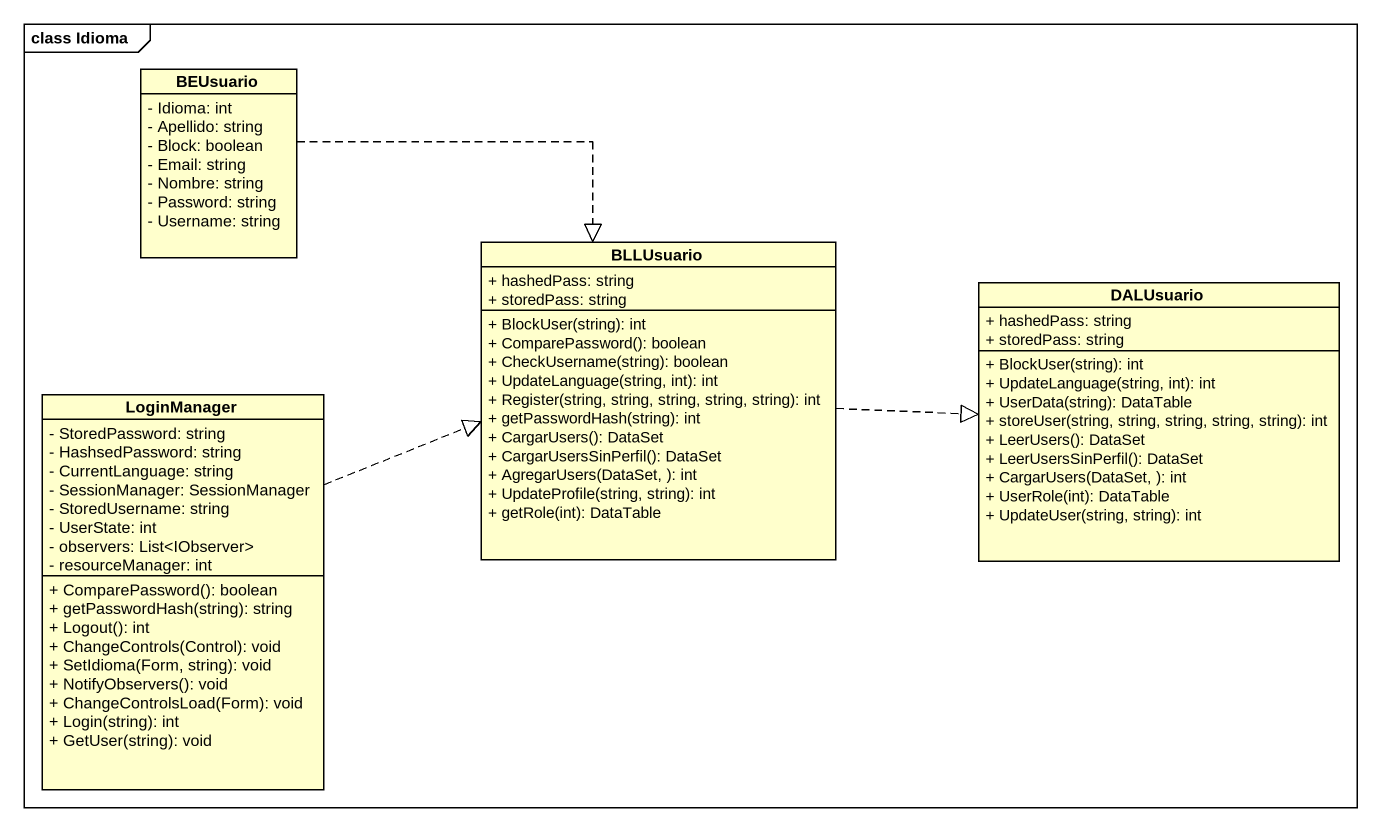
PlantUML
@startuml
mainframe class Idioma
hide circle
hide empty members
skinparam classAttributeIconSize 0
class BEUsuario {
  - Idioma: int
  - Apellido: string
  - Block: boolean
  - Email: string
  - Nombre: string
  - Password: string
  - Username: string
}
class BLLUsuario {
  + hashedPass: string
  + storedPass: string
  + BlockUser(string): int
  + ComparePassword(): boolean
  + CheckUsername(string): boolean
  + UpdateLanguage(string, int): int
  + Register(string, string, string, string, string): int
  + getPasswordHash(string): int
  + CargarUsers(): DataSet
  + CargarUsersSinPerfil(): DataSet
  + AgregarUsers(DataSet, ): int
  + UpdateProfile(string, string): int
  + getRole(int): DataTable
}
class DALUsuario {
  + hashedPass: string
  + storedPass: string
  + BlockUser(string): int
  + UpdateLanguage(string, int): int
  + UserData(string): DataTable
  + storeUser(string, string, string, string, string): int
  + LeerUsers(): DataSet
  + LeerUsersSinPerfil(): DataSet
  + CargarUsers(DataSet, ): int
  + UserRole(int): DataTable
  + UpdateUser(string, string): int
}
class LoginManager {
  - StoredPassword: string
  - HashsedPassword: string
  - CurrentLanguage: string
  - SessionManager: SessionManager
  - StoredUsername: string
  - UserState: int
  - observers: List<IObserver>
  - resourceManager: int
  + ComparePassword(): boolean
  + getPasswordHash(string): string
  + Logout(): int
  + ChangeControls(Control): void
  + SetIdioma(Form, string): void
  + NotifyObservers(): void
  + ChangeControlsLoad(Form): void
  + Login(string): int
  + GetUser(string): void
}
BEUsuario .right.|> BLLUsuario
BLLUsuario .right.|> DALUsuario
LoginManager .right.|> BLLUsuario
@enduml
